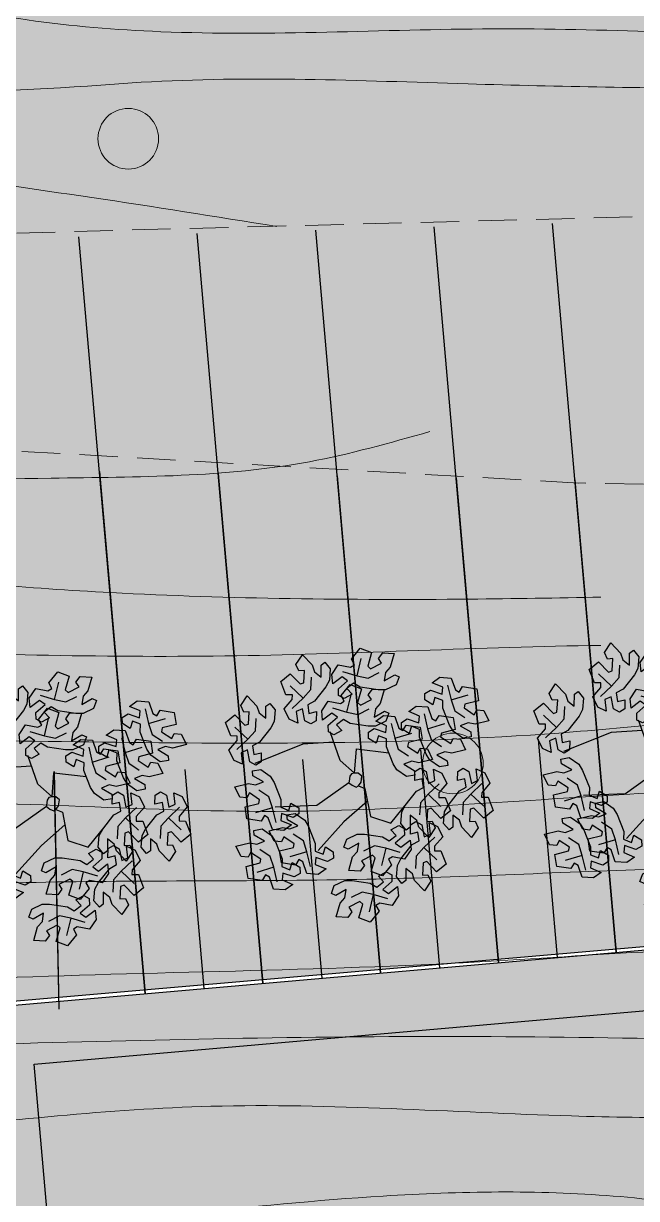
# Model space of a CAD drawing. Header units: millimetres. Extents: x 5637 to 6048, y 3385 to 3927.
# Drawn here: x 5741.9 to 5752.01, y 3628.19 to 3647.56 of the extents above; entities that cross this region are included whole.
import ezdxf

# ---------------------------------------------------------------- set-up
doc = ezdxf.new("R2010")
doc.units = ezdxf.units.MM
doc.linetypes.add('HIDDEN', pattern=[9.525, 6.35, -3.175])
doc.layers.add('Contour Lines', color=253, linetype='Continuous')
doc.layers.add('trees old', color=116, linetype='Continuous')
doc.layers.add('hatch', color=253, linetype='Continuous', lineweight=13)
doc.layers.add('project gr', color=250, linetype='Continuous', lineweight=30)
doc.layers.add('plants1', color=7, linetype='Continuous', true_color=0x89ee5d)

# ---------------------------------------------------------------- blocks, each defined once
blk = doc.blocks.new('212')
at = {"color": 48, "linetype": 'Continuous'}
for p, q in [((2812.246, 4856.905), (2812.352, 4857.064)), ((2812.352, 4857.064), (2812.514, 4856.895)), ((2813.16, 4856.989), (2813.307, 4857.173)), ((2813.307, 4857.173), (2813.495, 4857.1)), ((2813.495, 4857.1), (2813.43, 4856.875)), ((2813.608, 4857), (2813.677, 4857.096)), ((2813.677, 4857.096), (2813.867, 4857.083)), ((2813.867, 4857.083), (2813.802, 4856.858)), ((2812.295, 4856.797), (2812.246, 4856.905)), ((2812.514, 4856.895), (2812.551, 4856.783)), ((2812.66, 4856.894), (2812.725, 4856.94)), ((2812.66, 4856.696), (2812.66, 4856.894)), ((2812.725, 4856.94), (2812.813, 4856.833)), ((2812.838, 4856.74), (2812.944, 4856.897)), ((2812.944, 4856.897), (2813.146, 4856.859)), ((2813.146, 4856.859), (2813.212, 4856.895)), ((2813.212, 4856.895), (2813.16, 4856.989)), ((2813.16, 4856.989), (2813.16, 4856.989)), ((2813.255, 4856.716), (2813.323, 4857.001)), ((2813.43, 4856.875), (2813.477, 4856.833)), ((2813.477, 4856.833), (2813.658, 4856.924)), ((2813.658, 4856.924), (2813.608, 4857)), ((2813.802, 4856.858), (2813.724, 4856.77)), ((2811.994, 4856.623), (2812.151, 4856.749)), ((2812.151, 4856.749), (2812.314, 4856.581)), ((2812.386, 4856.803), (2812.295, 4856.797)), ((2812.374, 4856.601), (2812.386, 4856.803)), ((2812.49, 4856.49), (2812.502, 4856.693)), ((2812.551, 4856.783), (2812.66, 4856.696)), ((2812.813, 4856.833), (2812.797, 4856.642)), ((2812.853, 4856.586), (2812.838, 4856.74)), ((2813.006, 4856.701), (2812.853, 4856.586)), ((2813.098, 4856.635), (2813.006, 4856.701)), ((2813.015, 4856.787), (2813.255, 4856.716)), ((2813.255, 4856.716), (2813.44, 4856.678)), ((2813.44, 4856.678), (2813.621, 4856.768)), ((2813.724, 4856.77), (2813.703, 4856.632)), ((2813.703, 4856.632), (2813.875, 4856.731)), ((2813.875, 4856.731), (2813.947, 4856.699)), ((2813.947, 4856.699), (2813.899, 4856.569)), ((2814.492, 4856.602), (2814.619, 4856.692)), ((2814.619, 4856.692), (2814.808, 4856.679)), ((2814.808, 4856.679), (2814.876, 4856.485)), ((2812.08, 4856.404), (2811.994, 4856.623)), ((2812.364, 4856.35), (2812.151, 4856.551)), ((2812.314, 4856.581), (2812.374, 4856.601)), ((2812.364, 4856.35), (2812.49, 4856.49)), ((2812.74, 4856.536), (2812.554, 4856.3)), ((2812.797, 4856.642), (2812.74, 4856.536)), ((2812.947, 4856.502), (2813.098, 4856.635)), ((2812.949, 4856.391), (2812.947, 4856.502)), ((2812.947, 4856.502), (2812.947, 4856.502)), ((2812.992, 4856.389), (2813.139, 4856.573)), ((2813.197, 4856.594), (2813.085, 4856.506)), ((2813.085, 4856.506), (2813.171, 4856.413)), ((2813.139, 4856.573), (2813.327, 4856.501)), ((2813.307, 4856.527), (2813.197, 4856.594)), ((2813.327, 4856.501), (2813.262, 4856.276)), ((2813.605, 4856.484), (2813.307, 4856.527)), ((2813.44, 4856.4), (2813.509, 4856.497)), ((2813.509, 4856.497), (2813.699, 4856.484)), ((2813.725, 4856.487), (2813.605, 4856.484)), ((2813.699, 4856.484), (2813.634, 4856.259)), ((2813.899, 4856.569), (2813.725, 4856.487)), ((2814.371, 4856.422), (2814.467, 4856.479)), ((2814.467, 4856.479), (2814.467, 4856.479)), ((2814.467, 4856.479), (2814.658, 4856.414)), ((2814.669, 4856.527), (2814.492, 4856.602)), ((2814.658, 4856.414), (2814.669, 4856.527)), ((2814.748, 4856.562), (2814.806, 4856.319)), ((2814.876, 4856.485), (2814.94, 4856.446)), ((2814.94, 4856.446), (2814.995, 4856.538)), ((2814.995, 4856.538), (2814.995, 4856.538)), ((2814.995, 4856.538), (2815.228, 4856.503)), ((2815.228, 4856.503), (2815.259, 4856.304)), ((2811.335, 4856.226), (2811.441, 4856.385)), ((2811.441, 4856.385), (2811.603, 4856.216)), ((2812.052, 4856.172), (2812.186, 4856.327)), ((2812.187, 4856.402), (2812.08, 4856.404)), ((2812.08, 4856.404), (2812.08, 4856.404)), ((2812.182, 4856.178), (2812.364, 4856.35)), ((2812.186, 4856.327), (2812.187, 4856.402)), ((2812.554, 4856.3), (2812.441, 4856.239)), ((2812.671, 4856.141), (2812.777, 4856.298)), ((2812.777, 4856.298), (2812.979, 4856.26)), ((2813.04, 4856.341), (2812.949, 4856.391)), ((2812.979, 4856.26), (2813.044, 4856.296)), ((2813.044, 4856.296), (2812.992, 4856.389)), ((2812.992, 4856.389), (2812.992, 4856.389)), ((2813.171, 4856.413), (2813.04, 4856.341)), ((2813.087, 4856.116), (2813.155, 4856.402)), ((2813.262, 4856.276), (2813.309, 4856.234)), ((2813.309, 4856.234), (2813.49, 4856.324)), ((2813.49, 4856.324), (2813.44, 4856.4)), ((2814.374, 4856.318), (2814.371, 4856.422)), ((2814.502, 4856.24), (2814.374, 4856.318)), ((2814.539, 4856.361), (2814.502, 4856.24)), ((2814.672, 4856.308), (2814.539, 4856.361)), ((2814.669, 4856.18), (2814.672, 4856.308)), ((2814.806, 4856.319), (2815.087, 4856.403)), ((2814.806, 4856.319), (2814.865, 4856.14)), ((2815.259, 4856.304), (2815.031, 4856.247)), ((2811.384, 4856.118), (2811.335, 4856.226)), ((2811.475, 4856.124), (2811.384, 4856.118)), ((2811.463, 4855.921), (2811.475, 4856.124)), ((2811.603, 4856.216), (2811.64, 4856.104)), ((2811.64, 4856.104), (2811.749, 4856.017)), ((2811.749, 4856.017), (2811.75, 4856.215)), ((2811.75, 4856.215), (2811.814, 4856.261)), ((2811.814, 4856.261), (2811.902, 4856.154)), ((2811.902, 4856.154), (2811.886, 4855.963)), ((2812.135, 4856.001), (2812.052, 4856.172)), ((2812.356, 4856.174), (2812.252, 4856.127)), ((2812.252, 4856.127), (2812.276, 4855.937)), ((2812.395, 4855.976), (2812.356, 4856.174)), ((2812.441, 4856.239), (2812.461, 4856.097)), ((2812.461, 4856.097), (2812.584, 4856.126)), ((2812.584, 4856.126), (2812.581, 4855.976)), ((2812.685, 4855.986), (2812.671, 4856.141)), ((2812.838, 4856.102), (2812.685, 4855.986)), ((2812.931, 4856.035), (2812.838, 4856.102)), ((2812.847, 4856.188), (2813.087, 4856.116)), ((2813.087, 4856.116), (2813.272, 4856.078)), ((2813.272, 4856.078), (2813.453, 4856.169)), ((2813.556, 4856.171), (2813.535, 4856.033)), ((2813.535, 4856.033), (2813.707, 4856.132)), ((2813.634, 4856.259), (2813.556, 4856.171)), ((2813.707, 4856.132), (2813.779, 4856.099)), ((2813.779, 4856.099), (2813.731, 4855.969)), ((2814.106, 4856.127), (2814.232, 4856.217)), ((2814.282, 4856.052), (2814.106, 4856.127)), ((2814.232, 4856.217), (2814.421, 4856.204)), ((2814.361, 4856.087), (2814.419, 4855.844)), ((2814.421, 4856.204), (2814.489, 4856.01)), ((2814.78, 4855.9), (2814.669, 4856.18)), ((2814.865, 4856.14), (2815.034, 4856.028)), ((2815.031, 4856.247), (2815.019, 4856.186)), ((2815.019, 4856.186), (2815.188, 4856.074)), ((2815.188, 4856.074), (2815.228, 4856.156)), ((2815.228, 4856.156), (2815.346, 4856.144)), ((2815.346, 4856.144), (2815.43, 4855.972)), ((2811.083, 4855.944), (2811.24, 4856.07)), ((2811.169, 4855.725), (2811.083, 4855.944)), ((2811.24, 4856.07), (2811.403, 4855.901)), ((2811.403, 4855.901), (2811.463, 4855.921)), ((2811.579, 4855.811), (2811.591, 4856.014)), ((2811.886, 4855.963), (2811.829, 4855.857)), ((2812.276, 4855.937), (2812.135, 4856.001)), ((2812.493, 4855.922), (2812.395, 4855.976)), ((2812.395, 4855.976), (2812.395, 4855.976)), ((2812.581, 4855.976), (2812.493, 4855.922)), ((2812.779, 4855.903), (2812.931, 4856.035)), ((2812.781, 4855.791), (2812.779, 4855.903)), ((2812.779, 4855.903), (2812.779, 4855.903)), ((2813.029, 4855.995), (2812.917, 4855.906)), ((2812.917, 4855.906), (2813.003, 4855.814)), ((2813.139, 4855.928), (2813.029, 4855.995)), ((2813.437, 4855.885), (2813.139, 4855.928)), ((2813.557, 4855.888), (2813.437, 4855.885)), ((2813.731, 4855.969), (2813.557, 4855.888)), ((2813.562, 4855.969), (2813.689, 4856.059)), ((2813.739, 4855.894), (2813.562, 4855.969)), ((2813.689, 4856.059), (2813.878, 4856.046)), ((2813.727, 4855.781), (2813.739, 4855.894)), ((2813.818, 4855.929), (2813.876, 4855.686)), ((2813.878, 4856.046), (2813.946, 4855.852)), ((2813.985, 4855.946), (2814.08, 4856.004)), ((2813.987, 4855.843), (2813.985, 4855.946)), ((2814.01, 4855.813), (2814.065, 4855.905)), ((2814.065, 4855.905), (2814.065, 4855.905)), ((2814.065, 4855.905), (2814.298, 4855.87)), ((2814.08, 4856.004), (2814.08, 4856.004)), ((2814.08, 4856.004), (2814.271, 4855.939)), ((2814.152, 4855.886), (2814.115, 4855.765)), ((2814.285, 4855.833), (2814.152, 4855.886)), ((2814.271, 4855.939), (2814.282, 4856.052)), ((2814.419, 4855.844), (2814.701, 4855.928)), ((2814.489, 4856.01), (2814.553, 4855.971)), ((2814.553, 4855.971), (2814.608, 4856.063)), ((2814.608, 4856.063), (2814.608, 4856.063)), ((2814.608, 4856.063), (2814.841, 4856.028)), ((2814.843, 4855.798), (2814.78, 4855.9)), ((2814.841, 4856.028), (2814.872, 4855.829)), ((2815.088, 4855.94), (2814.958, 4855.89)), ((2814.958, 4855.89), (2815.129, 4855.79)), ((2815.203, 4855.916), (2815.088, 4855.94)), ((2815.43, 4855.972), (2815.203, 4855.916)), ((2811.276, 4855.723), (2811.169, 4855.725)), ((2811.169, 4855.725), (2811.169, 4855.725)), ((2811.453, 4855.67), (2811.24, 4855.872)), ((2811.275, 4855.648), (2811.276, 4855.723)), ((2811.453, 4855.67), (2811.579, 4855.811)), ((2811.829, 4855.857), (2811.643, 4855.621)), ((2812.872, 4855.742), (2812.781, 4855.791)), ((2812.978, 4855.318), (2812.811, 4855.791)), ((2813.003, 4855.814), (2812.872, 4855.742)), ((2813.441, 4855.789), (2813.537, 4855.846)), ((2813.444, 4855.685), (2813.441, 4855.789)), ((2813.572, 4855.607), (2813.444, 4855.685)), ((2813.537, 4855.846), (2813.537, 4855.846)), ((2813.537, 4855.846), (2813.727, 4855.781)), ((2813.609, 4855.728), (2813.572, 4855.607)), ((2813.742, 4855.675), (2813.609, 4855.728)), ((2813.876, 4855.686), (2814.157, 4855.77)), ((2813.876, 4855.686), (2813.935, 4855.507)), ((2813.946, 4855.852), (2814.01, 4855.813)), ((2814.115, 4855.765), (2813.987, 4855.843)), ((2814.282, 4855.705), (2814.285, 4855.833)), ((2814.393, 4855.425), (2814.282, 4855.705)), ((2814.298, 4855.87), (2814.329, 4855.671)), ((2814.419, 4855.844), (2814.479, 4855.665)), ((2814.645, 4855.772), (2814.632, 4855.711)), ((2814.632, 4855.711), (2814.801, 4855.599)), ((2814.872, 4855.829), (2814.645, 4855.772)), ((2815, 4855.688), (2814.843, 4855.798)), ((2815.137, 4855.711), (2815, 4855.688)), ((2815.129, 4855.79), (2815.137, 4855.711)), ((2811.141, 4855.492), (2811.275, 4855.648)), ((2811.224, 4855.322), (2811.141, 4855.492)), ((2811.271, 4855.499), (2811.453, 4855.67)), ((2811.445, 4855.494), (2811.341, 4855.448)), ((2811.484, 4855.297), (2811.445, 4855.494)), ((2811.643, 4855.621), (2811.53, 4855.56)), ((2811.53, 4855.56), (2811.55, 4855.418)), ((2812.357, 4855.587), (2811.568, 4855.27)), ((2812.872, 4855.62), (2812.357, 4855.587)), ((2813.213, 4855.112), (2813.244, 4855.51)), ((2813.244, 4855.51), (2813.778, 4855.448)), ((2813.739, 4855.547), (2813.742, 4855.675)), ((2813.85, 4855.267), (2813.739, 4855.547)), ((2813.935, 4855.507), (2814.104, 4855.395)), ((2814.101, 4855.614), (2814.089, 4855.553)), ((2814.089, 4855.553), (2814.258, 4855.441)), ((2814.329, 4855.671), (2814.101, 4855.614)), ((2814.258, 4855.441), (2814.298, 4855.523)), ((2814.298, 4855.523), (2814.416, 4855.511)), ((2814.416, 4855.511), (2814.5, 4855.339)), ((2814.479, 4855.665), (2814.648, 4855.553)), ((2814.801, 4855.599), (2814.842, 4855.681)), ((2815.044, 4855.497), (2814.817, 4855.441)), ((2814.842, 4855.681), (2814.959, 4855.669)), ((2814.959, 4855.669), (2815.044, 4855.497)), ((2811.365, 4855.257), (2811.224, 4855.322)), ((2811.341, 4855.448), (2811.365, 4855.257)), ((2811.582, 4855.243), (2811.484, 4855.297)), ((2811.484, 4855.297), (2811.484, 4855.297)), ((2811.55, 4855.418), (2811.673, 4855.447)), ((2811.67, 4855.297), (2811.582, 4855.243)), ((2811.673, 4855.447), (2811.67, 4855.297)), ((2814.158, 4855.307), (2814.028, 4855.257)), ((2814.273, 4855.284), (2814.158, 4855.307)), ((2814.5, 4855.339), (2814.273, 4855.284)), ((2814.456, 4855.323), (2814.393, 4855.425)), ((2814.614, 4855.213), (2814.456, 4855.323)), ((2814.701, 4855.465), (2814.571, 4855.415)), ((2814.571, 4855.415), (2814.743, 4855.315)), ((2814.817, 4855.441), (2814.701, 4855.465)), ((2814.743, 4855.315), (2814.75, 4855.236)), ((2811.529, 4855.148), (2811.665, 4855.171)), ((2811.536, 4855.069), (2811.529, 4855.148)), ((2811.665, 4855.171), (2811.823, 4855.062)), ((2813.213, 4855.112), (2813.162, 4855.099)), ((2813.274, 4855.111), (2813.213, 4855.112)), ((2813.334, 4855.062), (2813.274, 4855.111)), ((2813.913, 4855.165), (2813.85, 4855.267)), ((2814.07, 4855.055), (2813.913, 4855.165)), ((2814.028, 4855.257), (2814.199, 4855.157)), ((2814.199, 4855.157), (2814.207, 4855.079)), ((2814.205, 4854.989), (2814.208, 4855.138)), ((2814.208, 4855.138), (2814.296, 4855.192)), ((2814.296, 4855.192), (2814.394, 4855.138)), ((2814.394, 4855.138), (2814.394, 4855.138)), ((2814.394, 4855.138), (2814.433, 4854.941)), ((2814.537, 4854.988), (2814.513, 4855.178)), ((2814.513, 4855.178), (2814.654, 4855.113)), ((2814.75, 4855.236), (2814.614, 4855.213)), ((2814.654, 4855.113), (2814.737, 4854.943)), ((2814.912, 4854.991), (2814.915, 4855.141)), ((2814.915, 4855.141), (2815.004, 4855.195)), ((2815.004, 4855.195), (2815.101, 4855.141)), ((2815.101, 4855.141), (2815.101, 4855.141)), ((2815.101, 4855.141), (2815.14, 4854.943)), ((2815.244, 4854.99), (2815.221, 4855.18)), ((2815.221, 4855.18), (2815.362, 4855.116)), ((2815.362, 4855.116), (2815.445, 4854.945)), ((2811.235, 4854.887), (2811.463, 4854.943)), ((2811.463, 4854.943), (2811.578, 4854.919)), ((2811.708, 4854.97), (2811.536, 4855.069)), ((2811.578, 4854.919), (2811.708, 4854.97)), ((2811.823, 4855.062), (2811.886, 4854.959)), ((2811.886, 4854.959), (2811.997, 4854.679)), ((2813.121, 4854.953), (2812.593, 4854.577)), ((2813.122, 4854.977), (2813.121, 4854.953)), ((2813.121, 4854.953), (2813.175, 4854.911)), ((2813.133, 4855.059), (2813.122, 4854.977)), ((2813.162, 4855.099), (2813.133, 4855.059)), ((2813.175, 4854.911), (2813.241, 4854.88)), ((2813.276, 4854.903), (2813.321, 4854.962)), ((2813.321, 4854.962), (2813.334, 4855.062)), ((2814.207, 4855.079), (2814.07, 4855.055)), ((2814.328, 4855.017), (2814.205, 4854.989)), ((2814.348, 4854.876), (2814.328, 4855.017)), ((2814.607, 4854.937), (2814.425, 4854.765)), ((2814.433, 4854.941), (2814.537, 4854.988)), ((2814.737, 4854.943), (2814.603, 4854.787)), ((2815.035, 4855.02), (2814.912, 4854.991)), ((2815.056, 4854.878), (2815.035, 4855.02)), ((2815.314, 4854.939), (2815.133, 4854.767)), ((2815.14, 4854.943), (2815.244, 4854.99)), ((2815.445, 4854.945), (2815.311, 4854.789)), ((2811.32, 4854.715), (2811.235, 4854.887)), ((2811.478, 4854.785), (2811.438, 4854.704)), ((2811.647, 4854.674), (2811.478, 4854.785)), ((2811.801, 4854.719), (2811.632, 4854.831)), ((2811.86, 4854.54), (2811.801, 4854.719)), ((2813.241, 4854.88), (2813.276, 4854.903)), ((2813.276, 4854.903), (2813.384, 4854.859)), ((2813.384, 4854.859), (2813.474, 4854.394)), ((2814.049, 4854.578), (2814.235, 4854.814)), ((2814.235, 4854.814), (2814.348, 4854.876)), ((2814.425, 4854.765), (2814.299, 4854.624)), ((2814.425, 4854.765), (2814.638, 4854.563)), ((2814.603, 4854.787), (2814.602, 4854.712)), ((2814.757, 4854.58), (2814.943, 4854.817)), ((2814.943, 4854.817), (2815.056, 4854.878)), ((2815.133, 4854.767), (2815.007, 4854.626)), ((2815.133, 4854.767), (2815.345, 4854.566)), ((2815.311, 4854.789), (2815.309, 4854.715)), ((2811.438, 4854.704), (2811.32, 4854.715)), ((2811.407, 4854.556), (2811.635, 4854.612)), ((2811.438, 4854.357), (2811.407, 4854.556)), ((2811.86, 4854.54), (2811.579, 4854.456)), ((2811.635, 4854.612), (2811.647, 4854.674)), ((2811.918, 4854.297), (2811.86, 4854.54)), ((2812.593, 4854.577), (2811.902, 4854.548)), ((2811.997, 4854.679), (2811.994, 4854.551)), ((2811.994, 4854.551), (2812.127, 4854.498)), ((2812.127, 4854.498), (2812.164, 4854.619)), ((2812.164, 4854.619), (2812.292, 4854.541)), ((2812.292, 4854.541), (2812.294, 4854.438)), ((2813.424, 4854.652), (2813.038, 4854.309)), ((2813.809, 4854.284), (2814.091, 4854.631)), ((2813.992, 4854.472), (2814.049, 4854.578)), ((2814.299, 4854.624), (2814.287, 4854.422)), ((2814.475, 4854.534), (2814.416, 4854.514)), ((2814.638, 4854.365), (2814.475, 4854.534)), ((2814.602, 4854.712), (2814.709, 4854.711)), ((2814.699, 4854.475), (2814.757, 4854.58)), ((2814.709, 4854.711), (2814.709, 4854.711)), ((2814.709, 4854.711), (2814.795, 4854.491)), ((2815.007, 4854.626), (2814.995, 4854.424)), ((2815.183, 4854.536), (2815.123, 4854.516)), ((2815.345, 4854.367), (2815.183, 4854.536)), ((2815.309, 4854.715), (2815.416, 4854.713)), ((2815.416, 4854.713), (2815.416, 4854.713)), ((2815.416, 4854.713), (2815.502, 4854.494)), ((2811.671, 4854.321), (2811.438, 4854.357)), ((2811.726, 4854.413), (2811.671, 4854.321)), ((2811.79, 4854.374), (2811.726, 4854.413)), ((2811.858, 4854.18), (2811.79, 4854.374)), ((2812.008, 4854.445), (2811.997, 4854.332)), ((2811.997, 4854.332), (2812.173, 4854.257)), ((2812.199, 4854.38), (2812.008, 4854.445)), ((2812.097, 4854.422), (2812.234, 4854.446)), ((2812.105, 4854.344), (2812.097, 4854.422)), ((2812.276, 4854.244), (2812.105, 4854.344)), ((2812.294, 4854.438), (2812.199, 4854.38)), ((2812.199, 4854.38), (2812.199, 4854.38)), ((2812.234, 4854.446), (2812.391, 4854.336)), ((2812.391, 4854.336), (2812.454, 4854.234)), ((2813.474, 4854.394), (2813.809, 4854.284)), ((2813.976, 4854.281), (2813.992, 4854.472)), ((2814.238, 4854.331), (2814.129, 4854.419)), ((2814.129, 4854.419), (2814.129, 4854.22)), ((2814.275, 4854.22), (2814.238, 4854.331)), ((2814.416, 4854.514), (2814.403, 4854.312)), ((2814.795, 4854.491), (2814.638, 4854.365)), ((2814.683, 4854.283), (2814.699, 4854.475)), ((2814.945, 4854.334), (2814.836, 4854.421)), ((2814.836, 4854.421), (2814.836, 4854.223)), ((2814.982, 4854.222), (2814.945, 4854.334)), ((2815.123, 4854.516), (2815.111, 4854.314)), ((2815.502, 4854.494), (2815.345, 4854.367)), ((2811.549, 4854.168), (2811.686, 4854.191)), ((2811.557, 4854.089), (2811.549, 4854.168)), ((2811.671, 4854.321), (2811.671, 4854.321)), ((2811.686, 4854.191), (2811.843, 4854.082)), ((2811.803, 4854.162), (2812.031, 4854.217)), ((2811.888, 4853.99), (2811.803, 4854.162)), ((2812.047, 4854.167), (2811.858, 4854.18)), ((2812.031, 4854.217), (2812.146, 4854.194)), ((2812.173, 4854.257), (2812.047, 4854.167)), ((2812.146, 4854.194), (2812.276, 4854.244)), ((2812.454, 4854.234), (2812.565, 4853.954)), ((2813.038, 4854.309), (2812.612, 4853.837)), ((2813.812, 4854.177), (2813.943, 4854.249)), ((2813.899, 4854.085), (2813.812, 4854.177)), ((2813.943, 4854.249), (2814.034, 4854.2)), ((2814.064, 4854.174), (2813.976, 4854.281)), ((2814.034, 4854.2), (2814.036, 4854.088)), ((2814.129, 4854.22), (2814.064, 4854.174)), ((2814.134, 4854.108), (2814.137, 4854.258)), ((2814.257, 4854.137), (2814.134, 4854.108)), ((2814.137, 4854.258), (2814.226, 4854.312)), ((2814.226, 4854.312), (2814.323, 4854.257)), ((2814.278, 4853.995), (2814.257, 4854.137)), ((2814.437, 4854.051), (2814.275, 4854.22)), ((2814.323, 4854.257), (2814.323, 4854.257)), ((2814.323, 4854.257), (2814.362, 4854.06)), ((2814.403, 4854.312), (2814.494, 4854.317)), ((2814.543, 4854.21), (2814.437, 4854.051)), ((2814.466, 4854.107), (2814.443, 4854.297)), ((2814.443, 4854.297), (2814.584, 4854.233)), ((2814.494, 4854.317), (2814.543, 4854.21)), ((2814.584, 4854.233), (2814.667, 4854.062)), ((2814.772, 4854.177), (2814.683, 4854.283)), ((2814.836, 4854.223), (2814.772, 4854.177)), ((2815.144, 4854.053), (2814.982, 4854.222)), ((2815.111, 4854.314), (2815.202, 4854.32)), ((2815.251, 4854.212), (2815.144, 4854.053)), ((2815.202, 4854.32), (2815.251, 4854.212)), ((2811.256, 4853.907), (2811.483, 4853.963)), ((2811.483, 4853.963), (2811.598, 4853.939)), ((2811.728, 4853.989), (2811.557, 4854.089)), ((2811.598, 4853.939), (2811.728, 4853.989)), ((2811.843, 4854.082), (2811.906, 4853.979)), ((2812.006, 4853.978), (2811.888, 4853.99)), ((2811.906, 4853.979), (2812.017, 4853.699)), ((2812.046, 4854.06), (2812.006, 4853.978)), ((2812.215, 4853.948), (2812.046, 4854.06)), ((2812.369, 4853.994), (2812.2, 4854.106)), ((2812.203, 4853.887), (2812.215, 4853.948)), ((2812.428, 4853.815), (2812.369, 4853.994)), ((2812.565, 4853.954), (2812.562, 4853.826)), ((2813.037, 4853.892), (2813.085, 4854.022)), ((2813.085, 4854.022), (2813.258, 4854.104)), ((2813.281, 4853.958), (2813.109, 4853.859)), ((2813.258, 4854.104), (2813.379, 4854.107)), ((2813.259, 4853.82), (2813.281, 4853.958)), ((2813.379, 4854.107), (2813.676, 4854.063)), ((2813.676, 4854.063), (2813.786, 4853.996)), ((2813.786, 4853.996), (2813.899, 4854.085)), ((2814.036, 4854.088), (2813.885, 4853.956)), ((2813.885, 4853.956), (2813.977, 4853.889)), ((2813.977, 4853.889), (2814.13, 4854.005)), ((2814.036, 4854.088), (2814.036, 4854.088)), ((2814.13, 4854.005), (2814.145, 4853.85)), ((2814.165, 4853.933), (2814.278, 4853.995)), ((2814.536, 4854.056), (2814.355, 4853.884)), ((2814.362, 4854.06), (2814.466, 4854.107)), ((2814.667, 4854.062), (2814.533, 4853.906)), ((2811.34, 4853.735), (2811.256, 4853.907)), ((2811.498, 4853.805), (2811.458, 4853.724)), ((2811.667, 4853.693), (2811.498, 4853.805)), ((2811.821, 4853.739), (2811.652, 4853.851)), ((2811.975, 4853.83), (2812.203, 4853.887)), ((2812.006, 4853.631), (2811.975, 4853.83)), ((2812.428, 4853.815), (2812.147, 4853.731)), ((2812.486, 4853.572), (2812.428, 4853.815)), ((2812.562, 4853.826), (2812.695, 4853.773)), ((2812.695, 4853.773), (2812.732, 4853.894)), ((2812.732, 4853.894), (2812.86, 4853.816)), ((2812.86, 4853.816), (2812.863, 4853.712)), ((2813.109, 4853.859), (2813.037, 4853.892)), ((2813.181, 4853.732), (2813.259, 4853.82)), ((2813.507, 4853.757), (2813.325, 4853.667)), ((2813.544, 4853.913), (2813.362, 4853.823)), ((2813.554, 4853.715), (2813.507, 4853.757)), ((2813.729, 4853.875), (2813.544, 4853.913)), ((2813.729, 4853.875), (2813.66, 4853.589)), ((2813.968, 4853.803), (2813.729, 4853.875)), ((2813.979, 4853.697), (2814.165, 4853.933)), ((2814.145, 4853.85), (2814.039, 4853.693)), ((2814.355, 4853.884), (2814.229, 4853.743)), ((2814.355, 4853.884), (2814.568, 4853.682)), ((2814.533, 4853.906), (2814.531, 4853.832)), ((2814.531, 4853.832), (2814.638, 4853.83)), ((2814.638, 4853.83), (2814.638, 4853.83)), ((2814.638, 4853.83), (2814.724, 4853.611)), ((2811.458, 4853.724), (2811.34, 4853.735)), ((2811.427, 4853.575), (2811.655, 4853.632)), ((2811.458, 4853.376), (2811.427, 4853.575)), ((2811.88, 4853.56), (2811.599, 4853.476)), ((2811.655, 4853.632), (2811.667, 4853.693)), ((2811.88, 4853.56), (2811.821, 4853.739)), ((2811.938, 4853.317), (2811.88, 4853.56)), ((2812.239, 4853.596), (2812.006, 4853.631)), ((2812.017, 4853.699), (2812.014, 4853.571)), ((2812.014, 4853.571), (2812.147, 4853.518)), ((2812.147, 4853.518), (2812.184, 4853.639)), ((2812.184, 4853.639), (2812.312, 4853.561)), ((2812.294, 4853.688), (2812.239, 4853.596)), ((2812.239, 4853.596), (2812.239, 4853.596)), ((2812.358, 4853.649), (2812.294, 4853.688)), ((2812.312, 4853.561), (2812.315, 4853.458)), ((2812.426, 4853.455), (2812.358, 4853.649)), ((2812.576, 4853.72), (2812.565, 4853.607)), ((2812.565, 4853.607), (2812.742, 4853.532)), ((2812.767, 4853.655), (2812.576, 4853.72)), ((2812.863, 4853.712), (2812.767, 4853.655)), ((2812.767, 4853.655), (2812.767, 4853.655)), ((2813.116, 4853.507), (2813.181, 4853.732)), ((2813.376, 4853.591), (2813.307, 4853.495)), ((2813.325, 4853.667), (2813.376, 4853.591)), ((2813.489, 4853.49), (2813.554, 4853.715)), ((2813.823, 4853.602), (2813.676, 4853.418)), ((2813.837, 4853.731), (2813.771, 4853.695)), ((2813.771, 4853.695), (2813.823, 4853.602)), ((2813.823, 4853.602), (2813.823, 4853.602)), ((2814.039, 4853.693), (2813.837, 4853.731)), ((2813.905, 4853.4), (2813.921, 4853.591)), ((2813.921, 4853.591), (2813.979, 4853.697)), ((2814.229, 4853.743), (2814.217, 4853.541)), ((2814.345, 4853.633), (2814.333, 4853.431)), ((2814.405, 4853.653), (2814.345, 4853.633)), ((2814.567, 4853.484), (2814.405, 4853.653)), ((2814.724, 4853.611), (2814.567, 4853.484)), ((2811.691, 4853.341), (2811.458, 4853.376)), ((2811.746, 4853.433), (2811.691, 4853.341)), ((2811.81, 4853.394), (2811.746, 4853.433)), ((2811.878, 4853.2), (2811.81, 4853.394)), ((2812.028, 4853.465), (2812.017, 4853.352)), ((2812.219, 4853.4), (2812.028, 4853.465)), ((2812.315, 4853.458), (2812.219, 4853.4)), ((2812.219, 4853.4), (2812.219, 4853.4)), ((2812.615, 4853.442), (2812.426, 4853.455)), ((2812.742, 4853.532), (2812.615, 4853.442)), ((2813.307, 4853.495), (2813.116, 4853.507)), ((2813.676, 4853.418), (2813.489, 4853.49)), ((2813.606, 4853.414), (2813.737, 4853.486)), ((2813.692, 4853.321), (2813.606, 4853.414)), ((2813.737, 4853.486), (2813.828, 4853.436)), ((2813.828, 4853.436), (2813.83, 4853.325)), ((2813.994, 4853.294), (2813.905, 4853.4)), ((2814.167, 4853.45), (2814.058, 4853.538)), ((2814.058, 4853.538), (2814.058, 4853.34)), ((2814.204, 4853.339), (2814.167, 4853.45)), ((2814.333, 4853.431), (2814.424, 4853.437)), ((2814.424, 4853.437), (2814.473, 4853.329)), ((2811.691, 4853.341), (2811.691, 4853.341)), ((2812.067, 4853.187), (2811.878, 4853.2)), ((2812.017, 4853.352), (2812.194, 4853.277)), ((2812.194, 4853.277), (2812.067, 4853.187)), ((2812.83, 4853.128), (2812.878, 4853.258)), ((2812.878, 4853.258), (2813.052, 4853.34)), ((2813.074, 4853.194), (2812.902, 4853.095)), ((2813.052, 4853.34), (2813.172, 4853.343)), ((2813.053, 4853.056), (2813.074, 4853.194)), ((2813.172, 4853.343), (2813.47, 4853.3)), ((2813.47, 4853.3), (2813.58, 4853.233)), ((2813.58, 4853.233), (2813.692, 4853.321)), ((2813.83, 4853.325), (2813.678, 4853.192)), ((2813.678, 4853.192), (2813.771, 4853.126)), ((2813.771, 4853.126), (2813.924, 4853.241)), ((2813.83, 4853.325), (2813.83, 4853.325)), ((2813.924, 4853.241), (2813.939, 4853.087)), ((2814.058, 4853.34), (2813.994, 4853.294)), ((2814.366, 4853.17), (2814.204, 4853.339)), ((2814.473, 4853.329), (2814.366, 4853.17)), ((2812.902, 4853.095), (2812.83, 4853.128)), ((2812.975, 4852.968), (2813.053, 4853.056)), ((2813.3, 4852.994), (2813.119, 4852.903)), ((2813.337, 4853.149), (2813.156, 4853.059)), ((2813.347, 4852.952), (2813.3, 4852.994)), ((2813.522, 4853.111), (2813.337, 4853.149)), ((2813.522, 4853.111), (2813.454, 4852.826)), ((2813.762, 4853.04), (2813.522, 4853.111)), ((2813.939, 4853.087), (2813.832, 4852.929)), ((2812.91, 4852.744), (2812.975, 4852.968)), ((2813.169, 4852.827), (2813.1, 4852.731)), ((2813.119, 4852.903), (2813.169, 4852.827)), ((2813.282, 4852.727), (2813.347, 4852.952)), ((2813.617, 4852.838), (2813.47, 4852.654)), ((2813.63, 4852.967), (2813.565, 4852.932)), ((2813.565, 4852.932), (2813.617, 4852.838)), ((2813.617, 4852.838), (2813.617, 4852.838)), ((2813.832, 4852.929), (2813.63, 4852.967)), ((2813.1, 4852.731), (2812.91, 4852.744)), ((2813.47, 4852.654), (2813.282, 4852.727))]:
    blk.add_line(p, q, dxfattribs=at)
at = {"layer": 'plants1', "color": 48, "linetype": 'Continuous'}
blk.add_line((2813.213, 4855.112), (2812.978, 4855.318), dxfattribs=at)

msp = doc.modelspace()

# ---------------------------------------------------------------- hatches: boundary and pattern name
at = {"layer": 'hatch', "true_color": 0xf8d293}
h = msp.add_hatch(dxfattribs=at)
h.set_pattern_fill('AR-SAND', color=41, scale=0.3, style=0)
h.set_pattern_definition([(37.5, (2816.3681, -1263.7476), (-0.018898007, 0.57804713), [0, -0.456, 0, -0.51, 0, -0.4875]), (7.5, (2816.3681, -1263.7476), (0.53093301, 0.84664382), [0, -0.246, 0, -0.411, 0, -0.1575]), (327.5, (2815.9991, -1263.7476), (0.93424256, 0.001697716), [0, -0.15, 0, -0.54, 0, -0.705]), (317.5, (2815.9991, -1263.7476), (0.90183798, 0.26330267), [0, -0.075, 0, -0.354, 0, -0.405])])
h.paths.add_polyline_path([(5740.993, 3631.312), (5780.841, 3634.798), (5782.584, 3614.874), (5742.736, 3611.388)])
h.paths.add_polyline_path([(5742.076, 3630.403), (5779.932, 3633.715), (5781.5, 3615.783), (5743.645, 3612.471)], flags=16)
at = {"layer": 'plants1'}
h = msp.add_hatch(dxfattribs=at)
h.set_pattern_fill('ANSI38', color=256, scale=3, style=0)
h.set_pattern_definition([(45, (2816.3681, -1263.7476), (-0.265165043, 0.265165043), []), (135, (2816.3681, -1263.7476), (-0.79549513, 0.265165043), [0.9375, -0.5625])])
edge = h.paths.add_edge_path()
edge.add_line((5725.364, 3655.929), (5797.285, 3662.691))
edge.add_line((5797.285, 3662.691), (5824.807, 3603.238))
edge.add_line((5824.807, 3603.238), (5824.228, 3590.88))
edge.add_line((5824.228, 3590.88), (5841.23, 3554.438))
edge.add_line((5841.23, 3554.438), (5849.602, 3542.469))
edge.add_line((5849.602, 3542.469), (5866.561, 3537.067))
edge.add_line((5866.561, 3537.067), (5872.441, 3524.382))
edge.add_line((5872.441, 3524.382), (5904.707, 3539.095))
edge.add_line((5904.707, 3539.095), (5918.188, 3538.464))
edge.add_line((5918.188, 3538.464), (5942.734, 3549.513))
edge.add_line((5942.734, 3549.513), (5952.304, 3561.86))
edge.add_line((5952.304, 3561.86), (5960.573, 3565.61))
edge.add_line((5960.573, 3565.61), (5967.929, 3564.035))
edge.add_line((5967.929, 3564.035), (5968.822, 3563.47))
edge.add_line((5968.822, 3563.47), (5964.54, 3561.462))
edge.add_line((5964.54, 3561.462), (5955.845, 3557.471))
edge.add_line((5955.845, 3557.471), (5946.359, 3544.948))
edge.add_line((5946.359, 3544.948), (5919.845, 3533.075))
edge.add_line((5919.845, 3533.075), (5906.098, 3533.757))
edge.add_line((5906.098, 3533.757), (5874.594, 3519.437))
edge.add_arc((5872.372, 3524.323), 5.368, 204.0277, 294.4439, ccw=False)
edge.add_line((5867.469, 3522.138), (5862.463, 3532.33))
edge.add_line((5862.463, 3532.33), (5846.443, 3537.982))
edge.add_line((5846.443, 3537.982), (5836.473, 3552.342))
edge.add_line((5836.473, 3552.342), (5835.014, 3554.644))
edge.add_line((5835.014, 3554.644), (5818.867, 3589.841))
edge.add_line((5818.867, 3589.841), (5819.521, 3602.274))
edge.add_line((5819.521, 3602.274), (5801.553, 3640.604))
edge.add_line((5801.553, 3640.604), (5788.295, 3640.187))
edge.add_line((5788.295, 3640.187), (5786.912, 3635.335))
edge.add_line((5786.912, 3635.335), (5741.72, 3631.437))
edge.add_line((5741.72, 3631.437), (5726.648, 3641.007))
edge.add_line((5726.648, 3641.007), (5725.364, 3655.929))
at = {"layer": 'plants1', "lineweight": 9, "true_color": 0x87ea5d}
h = msp.add_hatch(dxfattribs=at)
h.set_pattern_fill('GRASS', color=83, style=0)
h.set_pattern_definition([(90, (2816.3681, -1263.7476), (-0.70710678, 0.70710678), [0.1875, -1.22671356]), (45, (2816.3681, -1263.7476), (-0.70710678, 0.70710678), [0.1875, -0.8125]), (135, (2816.3681, -1263.7476), (-0.70710678, -0.70710678), [0.1875, -0.8125])])
edge = h.paths.add_edge_path()
edge.add_line((5983.543, 3551.446), (5969.641, 3562.838))
edge.add_line((5969.641, 3562.838), (5966.492, 3561.769))
edge.add_line((5966.492, 3561.769), (5955.921, 3557.3))
edge.add_line((5955.921, 3557.3), (5946.239, 3544.639))
edge.add_line((5946.239, 3544.639), (5920.217, 3532.994))
edge.add_line((5920.217, 3532.994), (5906.122, 3533.806))
edge.add_line((5906.122, 3533.806), (5874.303, 3518.906))
edge.add_arc((5872.286, 3523.588), 5.098, 205.9057, 293.3056, ccw=False)
edge.add_line((5867.7, 3521.361), (5862.632, 3531.794))
edge.add_line((5862.632, 3531.794), (5846.301, 3537.846))
edge.add_line((5846.301, 3537.846), (5835.705, 3553.19))
edge.add_line((5835.705, 3553.19), (5829.87, 3565.464))
edge.add_line((5829.87, 3565.464), (5818.952, 3589.788))
edge.add_line((5818.952, 3589.788), (5819.105, 3602.063))
edge.add_line((5819.105, 3602.063), (5812.502, 3616.946))
edge.add_line((5812.502, 3616.946), (5783.214, 3614.413))
edge.add_line((5783.214, 3614.413), (5742.277, 3610.94))
edge.add_line((5742.277, 3610.94), (5740.644, 3628.009))
edge.add_line((5740.644, 3628.009), (5728.217, 3636.089))
edge.add_line((5728.217, 3636.089), (5724.527, 3634.145))
edge.add_line((5724.527, 3634.145), (5745.964, 3596.015))
edge.add_line((5745.964, 3596.015), (5750.559, 3599.374))
edge.add_line((5750.559, 3599.374), (5769.623, 3566.839))
edge.add_line((5769.623, 3566.839), (5734.816, 3545.998))
edge.add_line((5734.816, 3545.998), (5735.197, 3544.983))
edge.add_line((5735.197, 3544.983), (5738.117, 3540.416))
edge.add_line((5738.117, 3540.416), (5741.545, 3535.468))
edge.add_line((5741.545, 3535.468), (5749.037, 3527.602))
edge.add_line((5749.037, 3527.602), (5798.599, 3480.165))
edge.add_arc((5805.583, 3474.341), 9.094, 39.829, 140.171, ccw=False)
edge.add_line((5812.566, 3480.165), (5813.836, 3478.643))
edge.add_line((5813.836, 3478.643), (5821.581, 3487.397))
edge.add_line((5821.581, 3487.397), (5830.343, 3479.658))
edge.add_line((5830.343, 3479.658), (5822.089, 3470.396))
edge.add_line((5822.089, 3470.396), (5822.851, 3469.382))
edge.add_line((5822.851, 3469.382), (5809.501, 3454.18))
edge.add_line((5809.501, 3454.18), (5804.183, 3458.066))
edge.add_line((5804.183, 3458.066), (5802.357, 3455.686))
edge.add_line((5802.357, 3455.686), (5805.85, 3451.087))
edge.add_line((5805.85, 3451.087), (5796.325, 3440.222))
edge.add_line((5796.325, 3440.222), (5784.02, 3450.626))
edge.add_line((5784.02, 3450.626), (5793.014, 3461.339))
edge.add_line((5793.014, 3461.339), (5795.526, 3459.325))
edge.add_line((5795.526, 3459.325), (5796.853, 3460.965))
edge.add_line((5796.853, 3460.965), (5791.157, 3465.936))
edge.add_line((5791.157, 3465.936), (5792.654, 3467.652))
edge.add_arc((5786.627, 3472.912), 8, 318.8869, 400.7908)
edge.add_line((5792.683, 3478.138), (5782.845, 3488.438))
edge.add_line((5782.845, 3488.438), (5763.729, 3506.991))
edge.add_line((5763.729, 3506.991), (5752.522, 3518.421))
edge.add_line((5752.522, 3518.421), (5734.816, 3536.224))
edge.add_line((5734.816, 3536.224), (5726.083, 3549.349))
edge.add_line((5726.083, 3549.349), (5715.102, 3569.233))
edge.add_line((5715.102, 3569.233), (5688.066, 3610.011))
edge.add_line((5688.066, 3610.011), (5687.669, 3609.779))
edge.add_line((5687.669, 3609.779), (5701.642, 3588.088))
edge.add_line((5701.642, 3588.088), (5696.039, 3584.445))
edge.add_line((5696.039, 3584.445), (5702.714, 3568.95))
edge.add_line((5702.714, 3568.95), (5693.954, 3563.085))
edge.add_line((5693.954, 3563.085), (5685.569, 3556.596))
edge.add_line((5685.569, 3556.596), (5723.081, 3502.397))
edge.add_line((5723.081, 3502.397), (5785.06, 3394.671))
edge.add_line((5785.06, 3394.671), (5883.788, 3413.05))
edge.add_line((5883.788, 3413.05), (5919.33, 3457.939))
edge.add_line((5919.33, 3457.939), (5966.333, 3498.085))
edge.add_line((5966.333, 3498.085), (6010.1, 3522.463))
edge.add_line((6010.1, 3522.463), (6039.964, 3496.517))
edge.add_line((6039.964, 3496.517), (6039.964, 3522.841))
edge.add_line((6039.964, 3522.841), (6037.045, 3526.909))
edge.add_line((6037.045, 3526.909), (6033.325, 3517.218))
edge.add_line((6033.325, 3517.218), (6030.351, 3517.764))
edge.add_line((6030.351, 3517.764), (6029.211, 3517.176))
edge.add_line((6029.211, 3517.176), (6022.483, 3530.585))
edge.add_line((6022.483, 3530.585), (6022.593, 3530.842))
edge.add_line((6022.593, 3530.842), (5996.701, 3552.464))
edge.add_line((5996.701, 3552.464), (5983.543, 3551.446))
at = {"layer": 'plants1', "true_color": 0x4ec6ac}
h = msp.add_hatch(dxfattribs=at)
h.set_pattern_fill('CROSS', color=123, scale=1.5, style=0)
h.set_pattern_definition([(0, (2816.3681, -1263.7476), (0.375, 0.375), [0.1875, -0.5625]), (90, (2816.46184, -1263.84136), (-0.375, 0.375), [0.1875, -0.5625])])
h.paths.add_polyline_path([(5742.076, 3630.403), (5779.932, 3633.715), (5781.5, 3615.783), (5743.645, 3612.471)])

# ---------------------------------------------------------------- linework, layer by layer
at = {"layer": 'Contour Lines', "lineweight": 5, "ltscale": 0.5}
for points in [[(5730.044, 3668.542), (5733.991, 3666.006), (5736.223, 3663.618), (5737.952, 3660.538), (5739.083, 3655.888), (5739.555, 3653.908), (5740.061, 3652.046), (5741.13, 3650.79), (5742.828, 3650.255), (5744.777, 3649.69), (5747.134, 3649.25), (5750.473, 3649.404), (5752.799, 3649.561), (5756.509, 3649.561), (5760.507, 3649.401), (5765.998, 3648.736), (5769.721, 3648.542), (5773.194, 3648.875), (5777.055, 3648.181), (5780.112, 3646.793), (5782.08, 3645.586), (5783.698, 3644.845), (5785.783, 3644.164), (5788.706, 3643.618), (5792.117, 3643.034), (5797.089, 3642.938), (5800.488, 3643.219), (5803.637, 3643.281), (5806.319, 3642.782), (5808.096, 3641.878), (5808.883, 3641.625)], [(5709.941, 3665.42), (5711.459, 3665.052), (5715.207, 3663.811), (5717.76, 3662.5), (5721.256, 3659.535), (5725.28, 3655.183), (5728.15, 3651.358), (5729.805, 3649.924), (5735.95, 3646.503), (5740.118, 3645.168), (5743.024, 3644.69), (5746.078, 3644.212)], [(5703.306, 3650.753), (5704.276, 3649.907), (5705.658, 3648.692), (5707.33, 3647.088), (5708.869, 3646.091), (5711.455, 3645.146), (5717.464, 3642.544), (5720.767, 3641.131), (5727.785, 3638.219), (5731.409, 3636.964), (5735.089, 3635.937), (5739.825, 3635.738), (5743.427, 3635.709), (5750.968, 3635.88), (5754.791, 3636.137), (5757.844, 3635.909), (5761.705, 3635.452), (5765.154, 3635.374), (5766.485, 3635.352)], [(5701.248, 3650.302), (5703.637, 3648.806), (5705.705, 3646.988), (5707.665, 3645.456), (5711.587, 3643.425), (5715.295, 3642.249), (5720.155, 3639.994), (5724.504, 3638.106), (5728.354, 3636.467), (5734.891, 3634.641), (5739.24, 3634.712), (5746.049, 3634.57), (5751.906, 3634.855), (5756.148, 3634.961), (5759.464, 3634.748), (5766.524, 3633.941)], [(5766.552, 3632.277), (5765.236, 3632.52), (5762.891, 3633.082), (5761.127, 3633.33), (5756.349, 3633.647), (5752.445, 3633.622), (5747.564, 3633.451), (5742.269, 3633.403), (5737.022, 3633.354), (5732.955, 3633.695), (5729.807, 3634.159), (5725.415, 3635.817), (5720.486, 3638.33), (5715.57, 3640.927), (5710.982, 3642.878), (5707.615, 3644.342), (5705.215, 3646.058), (5702.848, 3648.18), (5701.237, 3649.107), (5699.139, 3650.058)]]:
    msp.add_spline(points, degree=3, dxfattribs=at)
for points, knots in [([(5726.069, 3668.168), (5727.018, 3667.502), (5728.992, 3666.143), (5733.122, 3664.639), (5735.211, 3660.637), (5736.416, 3656.737), (5735.707, 3653.737), (5737.127, 3651.539), (5738.713, 3650.33), (5740.266, 3648.832), (5742.97, 3648.962), (5745.985, 3648.103), (5750.172, 3648.577), (5754.24, 3648.737), (5758.591, 3648.782), (5762.381, 3648.105), (5766.234, 3647.887), (5769.955, 3647.625), (5773.844, 3647.648), (5777.385, 3646.929), (5780.421, 3646.219), (5782.643, 3644.847), (5784.83, 3644.252), (5786.25, 3643.836), (5786.9, 3643.651), (5786.955, 3643.635)], [0.554176, 0.554176, 0.554176, 0.554176, 7.517031, 14.94725, 26.066953, 32.690436, 39.354155, 43.242102, 47.514387, 51.543769, 55.455504, 62.962808, 70.307948, 80.362956, 87.509893, 96.320804, 103.386991, 110.646976, 118.715636, 126.623028, 132.296976, 137.269776, 142.106294, 145.814041, 146.161092, 146.161092, 146.161092, 146.161092]), ([(5721.861, 3667.725), (5722.664, 3667.207), (5724.522, 3665.996), (5727.263, 3663.924), (5730.188, 3661.461), (5730.722, 3657.788), (5732.906, 3655.332), (5733.434, 3652.486), (5735.306, 3650.95), (5736.966, 3649.078), (5740.149, 3647.799), (5744.506, 3647.258), (5749.642, 3647.574), (5755.273, 3647.277), (5761.688, 3647.101), (5768.077, 3646.724), (5773.66, 3646.523), (5777.719, 3645.957), (5780.641, 3645.291), (5782.99, 3644.522), (5784.666, 3644.086), (5785.641, 3643.763), (5785.998, 3643.635)], [1.16155, 1.16155, 1.16155, 1.16155, 6.875804, 14.453574, 22.034571, 28.710484, 35.59757, 41.225425, 45.129765, 49.724903, 56.167263, 65.032994, 75.993591, 86.933965, 98.851833, 114.496219, 125.34296, 132.340525, 139.056529, 143.287015, 147.165739, 149.442003, 149.442003, 149.442003, 149.442003]), ([(5785.055, 3643.635), (5784.921, 3643.679), (5784.215, 3643.893), (5782.713, 3644.141), (5780.229, 3644.678), (5777.62, 3645.247), (5774.95, 3645.186), (5772.58, 3645.973), (5769.983, 3646.035), (5767.361, 3646.094), (5763.714, 3646.145), (5759.195, 3646.501), (5753.965, 3646.464), (5748.944, 3646.548), (5744.488, 3646.75), (5740.365, 3646.229), (5736.376, 3647.916), (5731.774, 3649.584), (5728.267, 3653.967), (5724.839, 3657.707), (5724.102, 3663.032), (5720.111, 3664.484), (5718.165, 3666.606), (5716.913, 3667.046), (5716.418, 3667.177)], [61.143917, 61.143917, 61.143917, 61.143917, 61.987655, 65.579228, 70.241031, 77.263003, 81.521455, 86.110891, 92.059168, 96.992817, 101.873992, 113.933737, 124.166627, 133.245919, 144.030661, 151.062919, 157.567662, 169.605422, 179.756245, 190.555813, 199.859025, 208.727613, 213.698783, 216.738881, 216.738881, 216.738881, 216.738881]), ([(5751.427, 3637.307), (5749.424, 3637.279), (5745.351, 3637.05), (5739.972, 3637.193), (5735.173, 3637.354), (5731.14, 3638.169), (5727.339, 3639.619), (5722.861, 3641.191), (5718.673, 3643.178), (5714.825, 3645.367), (5710.996, 3646.744), (5708.481, 3648.007), (5707.022, 3648.988)], [30.383128, 30.383128, 30.383128, 30.383128, 42.408065, 54.821858, 62.665943, 71.185857, 79.348168, 87.04728, 99.657325, 107.101955, 113.553375, 124.003395, 124.003395, 124.003395, 124.003395]), ([(5682.042, 3646.958), (5682.85, 3646.743), (5684.677, 3646.258), (5687.387, 3645.682), (5690.315, 3644.293), (5692.961, 3645.784), (5695.469, 3647.043), (5697.833, 3645.831), (5700.036, 3646.366), (5702.34, 3646.537), (5704.437, 3645.555), (5706.797, 3642.511), (5710.824, 3640.585), (5715.944, 3638.696), (5720.172, 3636.144), (5724.998, 3633.73), (5729.91, 3632.192), (5735.239, 3631.431), (5741.565, 3631.912), (5748.29, 3631.934), (5754.862, 3632.513), (5760.53, 3632.069), (5763.211, 3631.634), (5766.399, 3631.073), (5766.995, 3630.981)], [0, 0, 0, 0, 4.999936, 11.307485, 16.895893, 23.046679, 28.454837, 32.640265, 37.73097, 41.636129, 46.353452, 50.840475, 64.498525, 72.096655, 83.730058, 93.962223, 104.433725, 114.474104, 126.035349, 142.442922, 154.480865, 166.628364, 173.188607, 177.127494, 177.127494, 177.127494, 177.127494]), ([(5766.418, 3629.933), (5765.346, 3630.324), (5763.417, 3631.028), (5760.108, 3631.049), (5756.736, 3630.695), (5751.669, 3630.868), (5745.271, 3630.877), (5738.083, 3630.599), (5731.682, 3630.818), (5725.492, 3631.436), (5719.826, 3634.117), (5714.474, 3636.41), (5710.516, 3639.468), (5707.093, 3641.137), (5704.873, 3643.158), (5703.308, 3644.358), (5701.562, 3644.416), (5700.483, 3643.323), (5698.785, 3642.983), (5697.123, 3643.306), (5696.268, 3644.092), (5695.857, 3644.342)], [0, 0, 0, 0, 6.786934, 12.222578, 19.631953, 27.152115, 42.5771, 58.051831, 70.251627, 81.076592, 95.00478, 107.503059, 115.872739, 124.895998, 130.062143, 133.962362, 136.386575, 139.773453, 142.557745, 146.501777, 149.388634, 149.388634, 149.388634, 149.388634]), ([(5738.886, 3640.054), (5740.033, 3640.005), (5742.632, 3640.094), (5745.909, 3640.07), (5747.945, 3640.645), (5748.605, 3640.831)], [54.70463, 54.70463, 54.70463, 54.70463, 61.597402, 70.139536, 74.242217, 74.242217, 74.242217, 74.242217]), ([(5738.75, 3638.638), (5738.922, 3638.61), (5740.441, 3638.372), (5743.949, 3638.089), (5748.009, 3638.044), (5750.705, 3638.087), (5751.427, 3638.104)], [68.922417, 68.922417, 68.922417, 68.922417, 69.970783, 78.149424, 89.994546, 94.328082, 94.328082, 94.328082, 94.328082]), ([(5764.95, 3626.05), (5764.912, 3626.177), (5764.698, 3626.757), (5763.528, 3628.07), (5760.13, 3629.474), (5755.648, 3629.521), (5750.295, 3629.504), (5745.275, 3629.892), (5739.905, 3629.271), (5734.956, 3628.812), (5729.993, 3629.007), (5724.524, 3629.705), (5719.265, 3632.506), (5714.514, 3634.14), (5711.499, 3635.648), (5709.641, 3636.821), (5707.678, 3636.014), (5705.935, 3635.213), (5703.705, 3633.628), (5701.606, 3631.649), (5699.796, 3628.897), (5698.858, 3626.811), (5698.062, 3625.646), (5697.849, 3625.365)], [8.651429, 8.651429, 8.651429, 8.651429, 9.469984, 12.469148, 18.687985, 30.983778, 38.995306, 50.896906, 61.058259, 71.364476, 80.665358, 90.871261, 104.049784, 116.076967, 120.74091, 124.670631, 128.263417, 132.555625, 136.412423, 144.547607, 149.723315, 156.07839, 158.198331, 158.198331, 158.198331, 158.198331]), ([(5764.862, 3612.576), (5764.473, 3611.68), (5764.053, 3610.115), (5761.971, 3609.408), (5760.412, 3610.114), (5760.076, 3612.164), (5759.992, 3615.532), (5761.187, 3619.466), (5760.876, 3623.367), (5759.348, 3626.601), (5755.522, 3627.645), (5751.662, 3628.351), (5746.883, 3628.269), (5741.421, 3627.496), (5735.848, 3627.387), (5730.584, 3627.434), (5727.464, 3628.149), (5725.627, 3628.57)], [183.114394, 183.114394, 183.114394, 183.114394, 188.790242, 192.0124, 195.069869, 197.642535, 203.726403, 215.604642, 221.582046, 227.033103, 235.786682, 243.407754, 250.997264, 264.182571, 276.536675, 284.404425, 295.669148, 295.669148, 295.669148, 295.669148])]:
    msp.add_open_spline(points, degree=3, knots=knots, dxfattribs=at)
at = {"layer": 'plants1'}
msp.add_lwpolyline([(5919.845, 3533.075), (5906.098, 3533.757), (5874.594, 3519.437, -0.416343), (5867.469, 3522.138), (5862.463, 3532.33), (5846.443, 3537.982), (5836.473, 3552.342), (5835.014, 3554.644), (5818.867, 3589.841), (5819.521, 3602.274), (5801.553, 3640.604), (5788.295, 3640.187), (5786.912, 3635.335), (5741.72, 3631.437), (5726.648, 3641.007), (5725.364, 3655.929)], format="xyb", dxfattribs=at)
msp.add_lwpolyline([(5740.993, 3631.312), (5780.841, 3634.798), (5782.584, 3614.874), (5742.736, 3611.388)], close=True, dxfattribs=at)
msp.add_lwpolyline([(5742.076, 3630.403), (5779.932, 3633.715), (5781.5, 3615.783), (5743.645, 3612.471), (5742.076, 3630.403)], dxfattribs=at)
at = {"layer": 'project gr', "lineweight": 30}
for p, q in [((5745.847, 3631.739), (5744.766, 3644.097)), ((5747.791, 3631.909), (5746.72, 3644.152)), ((5749.735, 3632.079), (5748.674, 3644.207)), ((5751.679, 3632.249), (5750.628, 3644.262)), ((5743.904, 3631.569), (5742.812, 3644.042)), ((5743.909, 3631.567), (5743.156, 3640.174)), ((5745.852, 3631.737), (5745.117, 3640.139)), ((5747.796, 3631.907), (5747.079, 3640.103)), ((5749.74, 3632.077), (5749.041, 3640.068)), ((5751.684, 3632.247), (5751.003, 3640.033)), ((5748.768, 3631.992), (5748.453, 3635.59)), ((5750.712, 3632.162), (5750.398, 3635.755)), ((5746.824, 3631.822), (5746.509, 3635.425)), ((5742.484, 3631.313), (5742.403, 3635.229)), ((5742.489, 3631.312), (5742.408, 3635.227)), ((5744.881, 3631.652), (5744.565, 3635.26))]:
    msp.add_line(p, q, dxfattribs=at)
at = {"layer": 'project gr', "linetype": 'HIDDEN', "lineweight": 15, "ltscale": 0.1}
msp.add_lwpolyline([(5739.883, 3644.055), (5799.357, 3645.604, 0.00073), (5799.357, 3645.604, -0.226436), (5806.113, 3643.386, -1.236995)], format="xyb", dxfattribs=at)
for points in [[(5751.062, 3639.981), (5726.53, 3641.38)], [(5756.893, 3639.871), (5751.007, 3639.984)]]:
    msp.add_lwpolyline(points, dxfattribs=at)
at = {"layer": 'trees old', "lineweight": 5, "ltscale": 0.5}
for centre in [(5743.627, 3645.659), (5743.627, 3645.659), (5748.984, 3635.36), (5748.984, 3635.36)]:
    msp.add_circle(centre, 0.5, dxfattribs=at)

# ---------------------------------------------------------------- block references
at = {"layer": 'plants1'}
for p in [(2939.238, -1219.715), (2934.148, -1219.911), (2929.156, -1220.302)]:
    msp.add_blockref('212', p, dxfattribs=at)

doc.saveas('drawing.dxf')
